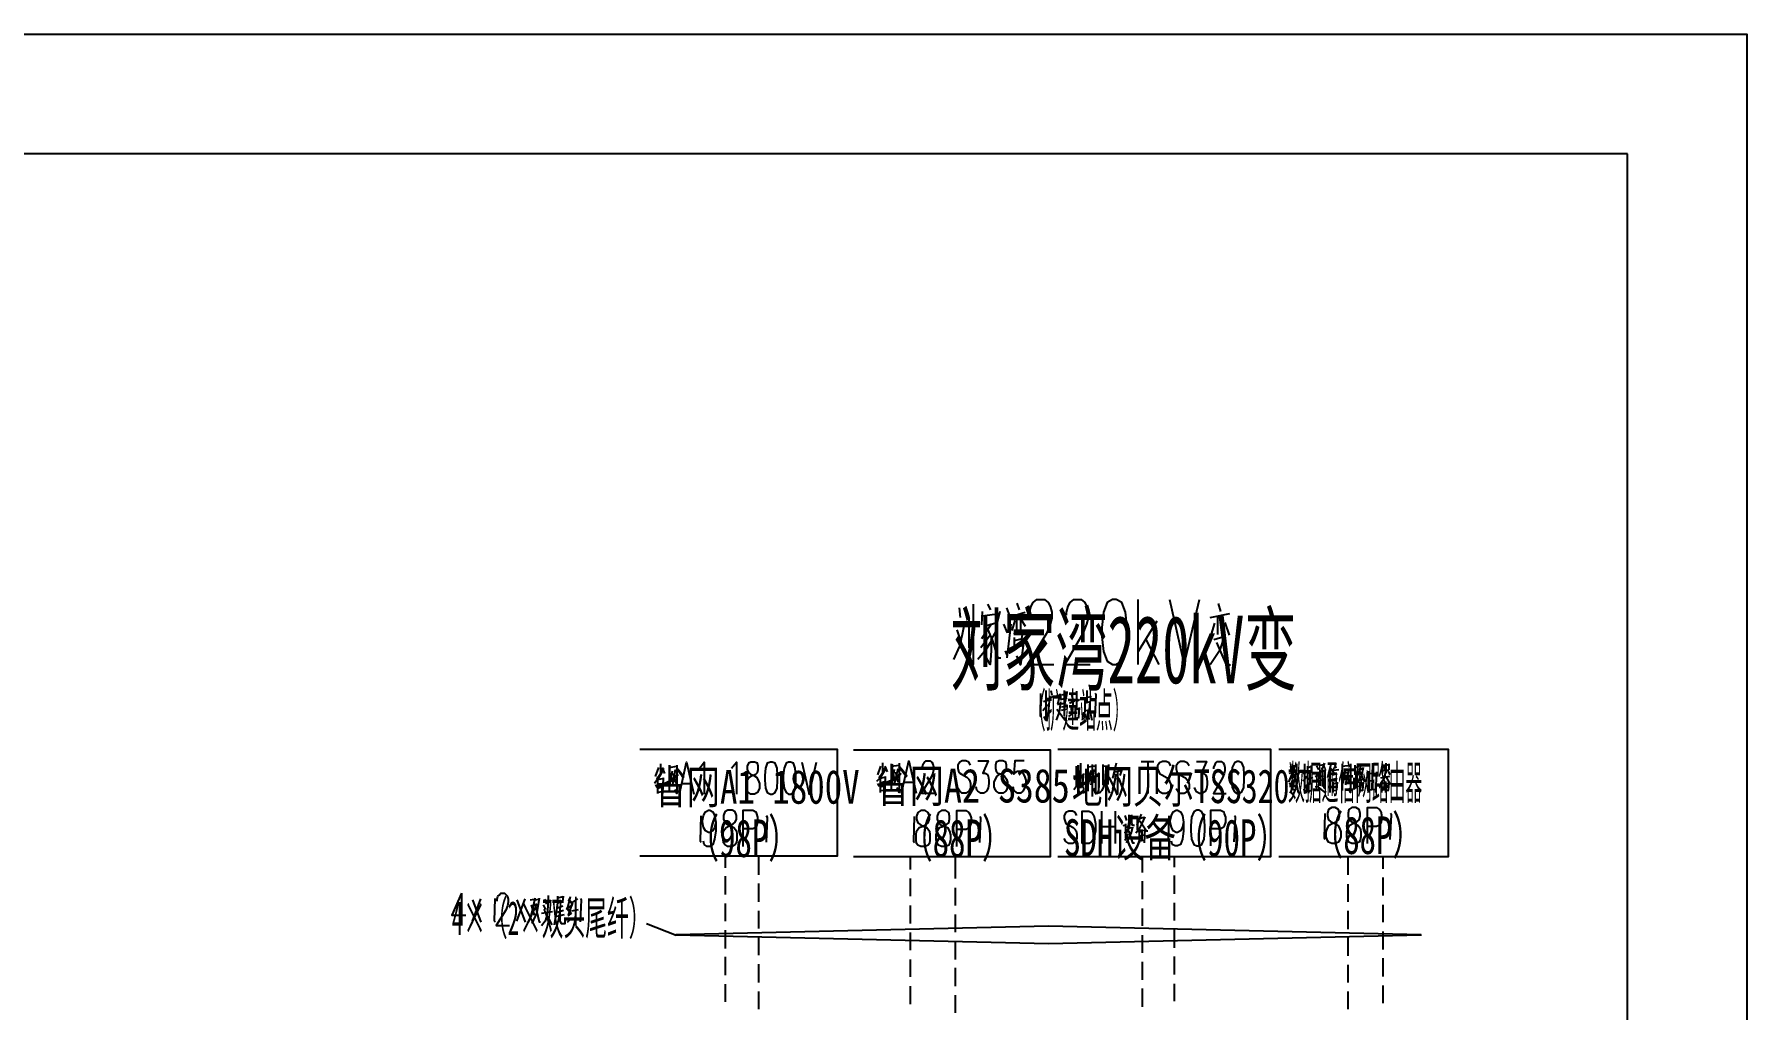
# Model space of a CAD drawing. Header units: metres. Extents: x 17 to 1757, y 17 to 1207.
# Drawn here: x 1294.3 to 1700.7, y 976 to 1207.4 of the extents above; entities that cross this region are included whole.
import ezdxf

# ---------------------------------------------------------------- set-up
doc = ezdxf.new("R2010")
doc.units = ezdxf.units.M
for name, color, linetype in [('LINES', 7, 'Continuous'), ('POLYLINES', 4, 'Continuous'), ('RECTS', 7, 'Continuous'), ('TEXTS', 3, 'Continuous')]:
    doc.layers.add(name, color=color, linetype=linetype)

msp = doc.modelspace()

# ---------------------------------------------------------------- linework, layer by layer
at = {"layer": 'LINES'}
for p, q in [((1672.37, 1179.07), (87.79, 1179.07)), ((1672.37, 45.22), (1672.37, 1179.07)), ((1556.23, 1057.97), (1556.23, 1073.38)), ((1513.75, 1071.36), (1514.04, 1069.06)), ((1516.06, 1069.2), (1516.06, 1061.86)), ((1519.22, 1070.5), (1519.08, 1067.33)), ((1519.22, 1069.49), (1523.4, 1070.06)), ((1520.52, 1072.22), (1521.24, 1070.93)), ((1523.4, 1070.5), (1522.82, 1067.9)), ((1524.98, 1071.36), (1525.7, 1069.49)), ((1526.57, 1069.49), (1529.45, 1070.35)), ((1527.43, 1072.51), (1528.01, 1070.93)), ((1527.43, 1066.18), (1527.43, 1069.63)), ((1528.3, 1069.78), (1528.3, 1066.18)), ((1573.37, 1069.06), (1577.98, 1070.06)), ((1575.1, 1069.34), (1575.1, 1065.02)), ((1575.24, 1072.37), (1575.82, 1070.5)), ((1576.25, 1069.63), (1576.25, 1065.02)), ((1512.46, 1067.04), (1515.48, 1067.9)), ((1513.18, 1066.18), (1514.9, 1061.14)), ((1521.1, 1064.88), (1518.94, 1061.86)), ((1521.38, 1067.47), (1519.08, 1064.02)), ((1519.66, 1067.04), (1522.25, 1067.76)), ((1520.52, 1066.32), (1521.38, 1064.3)), ((1521.38, 1063.73), (1522.68, 1066.18)), ((1524.26, 1067.47), (1525.13, 1065.46)), ((1525.13, 1059.55), (1526.14, 1067.47)), ((1527, 1068.34), (1526.28, 1066.03)), ((1526.71, 1065.17), (1528.73, 1065.6)), ((1528.58, 1068.48), (1529.45, 1067.04)), ((1528.87, 1066.03), (1528.58, 1064.02)), ((1560.7, 1068.19), (1556.23, 1060.99)), ((1574.38, 1067.76), (1573.08, 1063.58)), ((1576.82, 1067.9), (1577.83, 1064.88)), ((1513.75, 1062.14), (1512.46, 1059.12)), ((1524.7, 1061.14), (1525.13, 1059.98)), ((1526.71, 1062), (1528.87, 1062.43)), ((1526.86, 1064.3), (1526.86, 1062)), ((1528.73, 1064.02), (1526.86, 1063.58)), ((1558.1, 1063.87), (1561.13, 1057.97)), ((1574.23, 1063.87), (1576.54, 1064.59)), ((1533.62, 1047.02), (1534.78, 1048.46)), ((1533.77, 1049.18), (1534.78, 1049.47)), ((1536.36, 1050.34), (1535.21, 1050.05)), ((1535.5, 1051.78), (1535.78, 1050.62)), ((1536.94, 1050.48), (1537.66, 1050.77)), ((1537.08, 1048.46), (1537.8, 1048.75)), ((1537.22, 1048.61), (1537.8, 1051.06)), ((1537.8, 1049.62), (1539.38, 1050.05)), ((1539.1, 1050.91), (1538.09, 1050.62)), ((1538.09, 1048.61), (1539.1, 1048.9)), ((1538.66, 1051.78), (1538.66, 1045.73)), ((1538.95, 1048.9), (1539.1, 1051.06)), ((1539.96, 1048.75), (1541.11, 1049.33)), ((1540.39, 1050.91), (1540.68, 1049.9)), ((1540.68, 1046.3), (1540.82, 1048.9)), ((1541.69, 1047.31), (1541.69, 1051.63)), ((1541.69, 1049.18), (1542.41, 1049.62)), ((1543.56, 1049.47), (1543.56, 1046.59)), ((1544.86, 1049.04), (1543.56, 1048.75)), ((1544.14, 1048.9), (1544.14, 1051.78)), ((1544.14, 1050.19), (1545.14, 1050.34)), ((1544.71, 1047.17), (1544.86, 1049.18)), ((1536.94, 1047.31), (1538.95, 1044.72)), ((1539.38, 1047.31), (1537.94, 1047.02)), ((1538.09, 1047.89), (1539.1, 1048.03)), ((1538.95, 1044.58), (1539.38, 1044.72)), ((1539.82, 1045.58), (1541.11, 1046.59)), ((1540.25, 1048.18), (1540.39, 1046.59)), ((1541.26, 1047.74), (1541.26, 1044.86)), ((1541.26, 1047.17), (1542.26, 1047.46)), ((1541.26, 1045.15), (1542.26, 1045.44)), ((1542.26, 1047.74), (1542.12, 1045.44)), ((1543.27, 1046.59), (1542.98, 1044.72)), ((1543.56, 1047.02), (1544.86, 1047.17)), ((1543.7, 1046.3), (1543.99, 1044.86)), ((1544.42, 1046.3), (1544.57, 1044.86)), ((1544.86, 1046.59), (1545.29, 1044.72)), ((1441.75, 1031.33), (1442.47, 1033.49)), ((1442.9, 1034.35), (1442.9, 1032.05)), ((1443.91, 1032.05), (1443.34, 1033.49)), ((1444.92, 1034.06), (1444.92, 1027.73)), ((1444.92, 1033.49), (1446.79, 1033.78)), ((1445.64, 1032.62), (1445.06, 1029.31)), ((1445.21, 1032.19), (1445.78, 1030.18)), ((1446.36, 1032.91), (1445.64, 1029.02)), ((1445.93, 1032.19), (1446.5, 1029.74)), ((1494.46, 1031.76), (1495.18, 1033.78)), ((1495.61, 1034.64), (1495.61, 1032.34)), ((1496.76, 1032.48), (1496.18, 1033.78)), ((1497.62, 1034.35), (1497.62, 1028.02)), ((1497.62, 1033.78), (1499.5, 1034.06)), ((1498.34, 1033.06), (1497.77, 1029.6)), ((1497.91, 1032.48), (1498.49, 1030.46)), ((1499.21, 1033.2), (1498.34, 1029.46)), ((1498.63, 1032.48), (1499.21, 1030.03)), ((1541.54, 1033.78), (1541.54, 1029.02)), ((1542.55, 1034.5), (1542.55, 1028.59)), ((1544.28, 1034.21), (1544.28, 1027.87)), ((1544.28, 1033.63), (1546.15, 1033.92)), ((1545, 1032.77), (1544.42, 1029.46)), ((1544.57, 1032.34), (1545.14, 1030.32)), ((1545.72, 1033.06), (1545, 1029.31)), ((1545.29, 1032.34), (1545.86, 1029.89)), ((1547.88, 1034.21), (1547.88, 1029.31)), ((1547.88, 1033.78), (1549.03, 1033.92)), ((1549.18, 1034.21), (1549.03, 1029.46)), ((1551.05, 1034.5), (1550.18, 1030.9)), ((1550.62, 1032.48), (1552.2, 1032.77)), ((1552.34, 1033.06), (1551.91, 1031.62)), ((1556.95, 1034.93), (1559.98, 1034.93)), ((1558.54, 1034.93), (1558.54, 1027.3)), ((1592.81, 1032.19), (1591.94, 1030.03)), ((1592.09, 1032.19), (1593.53, 1032.48)), ((1592.38, 1033.78), (1592.52, 1032.62)), ((1592.81, 1034.35), (1592.81, 1030.75)), ((1593.24, 1034.06), (1593.1, 1032.48)), ((1593.67, 1031.9), (1594.54, 1032.19)), ((1595.4, 1032.05), (1596.26, 1032.48)), ((1597.42, 1033.78), (1596.41, 1033.34)), ((1597.42, 1032.48), (1596.41, 1032.05)), ((1596.98, 1032.19), (1596.98, 1029.6)), ((1597.27, 1032.48), (1597.42, 1033.92)), ((1598.57, 1033.92), (1599, 1032.91)), ((1599.43, 1034.06), (1600.3, 1034.21)), ((1599.43, 1032.91), (1599.43, 1029.17)), ((1599.43, 1032.48), (1600.58, 1032.77)), ((1599.72, 1033.49), (1600.01, 1032.77)), ((1600.44, 1034.5), (1599.86, 1033.06)), ((1600.01, 1032.62), (1600.01, 1029.02)), ((1602.02, 1034.64), (1601.16, 1031.04)), ((1601.74, 1033.06), (1601.74, 1027.58)), ((1602.02, 1032.77), (1603.9, 1033.06)), ((1602.74, 1034.64), (1603.18, 1033.34)), ((1604.62, 1034.35), (1604.62, 1028.02)), ((1604.62, 1033.78), (1606.63, 1034.06)), ((1605.48, 1032.91), (1604.76, 1029.6)), ((1604.9, 1032.48), (1605.48, 1030.46)), ((1606.2, 1033.2), (1605.48, 1029.31)), ((1605.77, 1032.48), (1606.34, 1030.03)), ((1607.64, 1034.06), (1607.64, 1031.76)), ((1607.64, 1033.49), (1608.36, 1033.63)), ((1608.36, 1032.48), (1607.64, 1032.19)), ((1607.93, 1032.34), (1607.93, 1028.88)), ((1608.36, 1033.92), (1608.22, 1032.48)), ((1609.08, 1034.35), (1608.5, 1031.62)), ((1608.79, 1033.06), (1609.66, 1033.34)), ((1609.66, 1033.49), (1609.22, 1031.62)), ((1610.81, 1032.62), (1610.81, 1027.58)), ((1610.81, 1032.05), (1612.68, 1032.19)), ((1611.82, 1034.5), (1611.67, 1028.3)), ((1612.82, 1032.48), (1612.54, 1027.58)), ((1614.12, 1034.35), (1614.12, 1032.05)), ((1614.12, 1033.92), (1614.7, 1034.06)), ((1614.7, 1032.77), (1614.12, 1032.62)), ((1614.7, 1034.21), (1614.7, 1032.62)), ((1615.13, 1032.19), (1615.13, 1034.5)), ((1615.13, 1034.06), (1615.7, 1034.21)), ((1615.13, 1032.77), (1615.7, 1032.91)), ((1615.56, 1032.62), (1615.99, 1031.76)), ((1615.7, 1034.35), (1615.7, 1032.91)), ((1443.62, 1030.9), (1442.18, 1030.61)), ((1442.18, 1030.75), (1442.18, 1027.3)), ((1442.18, 1029.6), (1443.34, 1029.74)), ((1442.18, 1028.59), (1443.34, 1028.88)), ((1443.48, 1027.3), (1443.62, 1031.04)), ((1447.94, 1029.74), (1450.1, 1029.74)), ((1496.33, 1031.18), (1495.03, 1030.9)), ((1495.03, 1031.04), (1495.03, 1027.58)), ((1495.03, 1029.89), (1496.04, 1030.18)), ((1495.03, 1028.88), (1496.04, 1029.17)), ((1495.03, 1028.02), (1496.18, 1028.16)), ((1496.18, 1027.58), (1496.33, 1031.33)), ((1500.79, 1030.03), (1502.95, 1030.03)), ((1540.97, 1030.75), (1541.83, 1031.18)), ((1540.97, 1028.3), (1541.98, 1029.6)), ((1541.83, 1030.32), (1543.27, 1031.9)), ((1548.74, 1029.31), (1549.46, 1027.44)), ((1550.9, 1031.04), (1550.18, 1028.45)), ((1551.62, 1030.9), (1552.34, 1028.88)), ((1592.09, 1029.6), (1593.1, 1030.03)), ((1592.81, 1032.05), (1593.38, 1031.04)), ((1596.26, 1031.33), (1595.4, 1030.18)), ((1596.41, 1030.75), (1597.7, 1031.18)), ((1597.42, 1029.74), (1596.7, 1029.46)), ((1596.7, 1029.74), (1596.7, 1027.44)), ((1596.7, 1027.87), (1597.56, 1028.16)), ((1597.42, 1028.16), (1597.42, 1029.89)), ((1598.28, 1031.33), (1599, 1031.76)), ((1599.58, 1031.47), (1600.3, 1031.62)), ((1599.58, 1030.46), (1600.3, 1030.61)), ((1602.31, 1031.76), (1603.46, 1032.05)), ((1603.46, 1030.9), (1602.31, 1030.61)), ((1602.46, 1030.03), (1602.46, 1027.58)), ((1602.46, 1029.6), (1603.32, 1029.89)), ((1602.46, 1028.02), (1603.32, 1028.16)), ((1603.46, 1030.03), (1603.32, 1028.16)), ((1607.35, 1028.3), (1608.5, 1029.17)), ((1607.5, 1028.45), (1607.5, 1031.04)), ((1607.93, 1030.75), (1608.5, 1030.9)), ((1609.22, 1031.76), (1608.36, 1029.89)), ((1608.79, 1030.03), (1608.79, 1027.58)), ((1608.79, 1029.74), (1609.66, 1029.89)), ((1609.66, 1028.16), (1608.79, 1027.87)), ((1609.66, 1030.03), (1609.51, 1028.16)), ((1612.54, 1028.3), (1610.81, 1028.16)), ((1611.1, 1030.32), (1612.25, 1030.46)), ((1613.83, 1031.04), (1615.99, 1031.47)), ((1613.98, 1029.74), (1614.55, 1029.89)), ((1613.98, 1029.89), (1613.98, 1027.58)), ((1613.98, 1028.16), (1614.7, 1028.3)), ((1614.7, 1030.03), (1614.55, 1028.3)), ((1614.98, 1027.58), (1614.98, 1030.18)), ((1615.7, 1029.74), (1614.98, 1029.6)), ((1614.98, 1028.02), (1615.7, 1028.16)), ((1615.7, 1029.74), (1615.56, 1028.16)), ((1442.18, 1027.58), (1443.48, 1027.87)), ((1600.58, 1027.73), (1600.87, 1027.87)), ((1547.59, 1015.49), (1547.59, 1023.12)), ((1550.76, 1023.12), (1550.76, 1015.49)), ((1553.06, 1022.11), (1553.5, 1020.96)), ((1553.35, 1016.78), (1553.35, 1020.1)), ((1554.07, 1022.26), (1554.07, 1020.82)), ((1554.07, 1021.97), (1554.65, 1022.11)), ((1556.52, 1021.25), (1555.94, 1019.81)), ((1556.95, 1022.4), (1556.52, 1021.25)), ((1556.52, 1021.39), (1557.67, 1021.68)), ((1547.59, 1019.52), (1550.76, 1019.52)), ((1553.35, 1019.81), (1552.63, 1019.66)), ((1553.78, 1017.79), (1553.06, 1016.21)), ((1553.93, 1019.09), (1554.79, 1019.23)), ((1554.94, 1019.38), (1554.5, 1017.65)), ((1556.52, 1018.8), (1556.52, 1015.63)), ((1556.52, 1018.51), (1557.82, 1018.66)), ((1557.67, 1016.21), (1556.52, 1016.06)), ((1556.66, 1017.22), (1557.53, 1017.5)), ((1557.1, 1018.51), (1557.1, 1016.21)), ((1557.82, 1018.94), (1557.67, 1015.63)), ((1458.31, 1009.73), (1458.31, 1012.46)), ((1466.23, 1008), (1466.23, 1012.46)), ((1502.23, 1009.3), (1502.23, 1012.32)), ((1512.89, 1007.14), (1512.89, 1012.32)), ((1557.24, 1008.58), (1557.24, 1012.32)), ((1564.87, 1009.87), (1564.87, 1012.32)), ((1606.06, 1008), (1606.06, 1012.32)), ((1614.41, 1009.44), (1614.41, 1012.32)), ((1564.87, 1003.54), (1564.87, 1007.86)), ((1458.31, 1003.39), (1458.31, 1007.71)), ((1466.23, 1001.66), (1466.23, 1005.98)), ((1502.23, 1002.96), (1502.23, 1007.14)), ((1512.89, 1000.8), (1512.89, 1004.98)), ((1557.24, 1002.24), (1557.24, 1006.56)), ((1606.06, 1001.66), (1606.06, 1005.84)), ((1614.41, 1003.1), (1614.41, 1007.42)), ((1395.67, 1003.68), (1395.67, 996.05)), ((1398.26, 997.06), (1400.28, 1002.38)), ((1398.26, 1002.1), (1400.28, 996.77)), ((1408.78, 997.06), (1410.79, 1002.38)), ((1408.78, 1002.1), (1410.79, 996.77)), ((1411.94, 1002.1), (1412.95, 1002.24)), ((1412.23, 1000.94), (1412.95, 998.5)), ((1413.24, 1002.1), (1413.96, 1002.24)), ((1415.69, 999.79), (1415.11, 1000.94)), ((1415.4, 1002.24), (1415.83, 1001.09)), ((1419.72, 1002.82), (1418.42, 1002.53)), ((1418.42, 1001.38), (1419.86, 1001.66)), ((1418.42, 1000.22), (1419.72, 1000.66)), ((1419.72, 1001.66), (1419.86, 1002.96)), ((1421.45, 1002.82), (1420.87, 1000.22)), ((1420.87, 1000.08), (1421.59, 1000.66)), ((1421.88, 1001.09), (1421.02, 998.5)), ((1421.88, 999.5), (1423.46, 999.79)), ((1423.18, 1002.38), (1422.02, 1001.52)), ((1422.74, 1001.95), (1422.74, 996.05)), ((1458.31, 997.06), (1458.31, 1001.23)), ((1502.23, 996.48), (1502.23, 1000.8)), ((1557.24, 995.9), (1557.24, 1000.08)), ((1564.87, 997.2), (1564.87, 1001.38)), ((1614.41, 996.77), (1614.41, 1000.94)), ((1414.68, 998.93), (1417.27, 999.36)), ((1416.12, 998.21), (1417.13, 996.19)), ((1418.28, 998.21), (1420.15, 998.64)), ((1418.42, 999.22), (1419.86, 999.65)), ((1420.87, 996.77), (1421.88, 997.78)), ((1421.02, 998.35), (1421.88, 998.93)), ((1439.59, 996.48), (1446.65, 993.74)), ((1466.23, 995.33), (1466.23, 999.5)), ((1512.89, 994.46), (1512.89, 998.64)), ((1606.06, 995.18), (1606.06, 999.5)), ((1458.31, 990.58), (1458.31, 994.9)), ((1466.23, 988.99), (1466.23, 993.17)), ((1502.23, 990.14), (1502.23, 994.32)), ((1512.89, 987.98), (1512.89, 992.3)), ((1557.24, 989.57), (1557.24, 993.74)), ((1564.87, 990.72), (1564.87, 995.04)), ((1606.06, 988.85), (1606.06, 993.17)), ((1614.41, 990.29), (1614.41, 994.61)), ((1458.31, 984.24), (1458.31, 988.56)), ((1502.23, 983.81), (1502.23, 987.98)), ((1564.87, 984.38), (1564.87, 988.7)), ((1614.41, 983.95), (1614.41, 988.27)), ((1466.23, 982.51), (1466.23, 986.83)), ((1512.89, 981.65), (1512.89, 985.97)), ((1557.24, 983.09), (1557.24, 987.41)), ((1606.06, 982.51), (1606.06, 986.69)), ((1458.31, 977.9), (1458.31, 982.08)), ((1466.23, 976.18), (1466.23, 980.35)), ((1502.23, 977.33), (1502.23, 981.65)), ((1512.89, 975.31), (1512.89, 979.49)), ((1557.24, 976.75), (1557.24, 981.07)), ((1564.87, 978.05), (1564.87, 982.22)), ((1606.06, 976.18), (1606.06, 980.35)), ((1614.41, 977.62), (1614.41, 981.79))]:
    msp.add_line(p, q, dxfattribs=at)
at = {"layer": 'POLYLINES'}
for points in [[(1530.46, 1069.63), (1530.46, 1070.35), (1530.89, 1071.79), (1531.32, 1072.66), (1532.18, 1073.38), (1534.06, 1073.38), (1534.92, 1072.66), (1535.35, 1071.79), (1535.78, 1070.35), (1535.78, 1068.91), (1535.35, 1067.47), (1534.49, 1065.31), (1530.02, 1057.97), (1536.22, 1057.97)], [(1539.24, 1069.63), (1539.24, 1070.35), (1539.67, 1071.79), (1540.1, 1072.66), (1540.97, 1073.38), (1542.7, 1073.38), (1543.56, 1072.66), (1543.99, 1071.79), (1544.42, 1070.35), (1544.42, 1068.91), (1543.99, 1067.47), (1543.13, 1065.31), (1538.81, 1057.97), (1544.86, 1057.97)], [(1550.18, 1073.38), (1548.89, 1072.66), (1548.02, 1070.35), (1547.59, 1066.75), (1547.59, 1064.59), (1548.02, 1060.99), (1548.89, 1058.69), (1550.18, 1057.97), (1551.05, 1057.97), (1552.34, 1058.69), (1553.21, 1060.99), (1553.64, 1064.59), (1553.64, 1066.75), (1553.21, 1070.35), (1552.34, 1072.66), (1551.05, 1073.38), (1550.18, 1073.38)], [(1563.72, 1073.38), (1567.18, 1057.97), (1570.78, 1073.38)], [(1517.06, 1072.22), (1517.06, 1057.97), (1516.06, 1060.27)], [(1514.9, 1067.04), (1514.47, 1065.02), (1513.75, 1062)], [(1576.82, 1065.02), (1575.53, 1061.14), (1573.37, 1057.82)], [(1521.38, 1063.44), (1520.09, 1061.42), (1518.22, 1059.12)], [(1521.38, 1064.3), (1521.38, 1061.14), (1521.1, 1057.97), (1520.23, 1059.41)], [(1521.53, 1064.02), (1522.97, 1059.55), (1523.69, 1059.55)], [(1529.02, 1063.01), (1528.3, 1057.82), (1527.43, 1059.98)], [(1574.81, 1063.15), (1577.11, 1057.82), (1578.12, 1057.82)], [(1533.1, 1051.03), (1532.96, 1045.75), (1533.15, 1045.45)], [(1534.34, 1051.78), (1534.34, 1044.72), (1533.91, 1045.58)], [(1535.21, 1050.48), (1535.06, 1048.18), (1534.92, 1046.74), (1534.49, 1044.43)], [(1537.8, 1049.04), (1537.51, 1046.59), (1536.79, 1044.72)], [(1546.02, 1045.45), (1546.25, 1050.71), (1546.07, 1051.03)], [(1443.34, 1032.77), (1442.18, 1030.75), (1441.46, 1029.74)], [(1446.79, 1034.06), (1446.79, 1027.3), (1446.36, 1028.3)], [(1447.37, 1027.15), (1449.1, 1034.78), (1450.82, 1027.15)], [(1452.12, 1033.34), (1452.55, 1033.78), (1453.27, 1034.78), (1453.27, 1027.15)], [(1459.75, 1033.34), (1460.18, 1033.78), (1460.9, 1034.78), (1460.9, 1027.15)], [(1464.36, 1034.78), (1463.78, 1034.5), (1463.5, 1033.78), (1463.5, 1033.06), (1463.78, 1032.34), (1464.22, 1031.9), (1465.08, 1031.62), (1465.66, 1031.18), (1466.09, 1030.46), (1466.38, 1029.74), (1466.38, 1028.59), (1466.09, 1027.87), (1465.94, 1027.58), (1465.22, 1027.15), (1464.36, 1027.15), (1463.78, 1027.58), (1463.5, 1027.87), (1463.21, 1028.59), (1463.21, 1029.74), (1463.5, 1030.46), (1463.93, 1031.18), (1464.65, 1031.62), (1465.51, 1031.9), (1465.94, 1032.34), (1466.09, 1033.06), (1466.09, 1033.78), (1465.94, 1034.5), (1465.22, 1034.78), (1464.36, 1034.78)], [(1468.97, 1034.78), (1468.25, 1034.5), (1467.82, 1033.34), (1467.67, 1031.62), (1467.67, 1030.46), (1467.82, 1028.59), (1468.25, 1027.58), (1468.97, 1027.15), (1469.4, 1027.15), (1470.12, 1027.58), (1470.55, 1028.59), (1470.7, 1030.46), (1470.7, 1031.62), (1470.55, 1033.34), (1470.12, 1034.5), (1469.4, 1034.78), (1468.97, 1034.78)], [(1473.29, 1034.78), (1472.71, 1034.5), (1472.28, 1033.34), (1471.99, 1031.62), (1471.99, 1030.46), (1472.28, 1028.59), (1472.71, 1027.58), (1473.29, 1027.15), (1473.72, 1027.15), (1474.44, 1027.58), (1474.87, 1028.59), (1475.02, 1030.46), (1475.02, 1031.62), (1474.87, 1033.34), (1474.44, 1034.5), (1473.72, 1034.78), (1473.29, 1034.78)], [(1476.46, 1034.78), (1478.18, 1027.15), (1479.91, 1034.78)], [(1496.18, 1033.06), (1495.03, 1031.04), (1494.17, 1030.18)], [(1499.5, 1034.5), (1499.5, 1027.58), (1499.06, 1028.74)], [(1500.07, 1027.44), (1501.8, 1035.07), (1503.53, 1027.44)], [(1505.11, 1033.34), (1505.11, 1033.63), (1505.26, 1034.35), (1505.54, 1034.78), (1505.98, 1035.07), (1506.84, 1035.07), (1507.27, 1034.78), (1507.56, 1034.35), (1507.7, 1033.63), (1507.7, 1032.91), (1507.56, 1032.19), (1507.13, 1031.18), (1504.82, 1027.44), (1507.99, 1027.44)], [(1516.49, 1034.06), (1516.06, 1034.78), (1515.34, 1035.07), (1514.47, 1035.07), (1513.9, 1034.78), (1513.46, 1034.06), (1513.46, 1033.34), (1513.61, 1032.62), (1513.9, 1032.19), (1514.33, 1031.9), (1515.62, 1031.18), (1516.06, 1030.75), (1516.2, 1030.46), (1516.49, 1029.74), (1516.49, 1028.59), (1516.06, 1027.87), (1515.34, 1027.44), (1514.47, 1027.44), (1513.9, 1027.87), (1513.46, 1028.59)], [(1518.22, 1035.07), (1520.66, 1035.07), (1519.37, 1032.19), (1519.94, 1032.19), (1520.38, 1031.9), (1520.66, 1031.47), (1520.81, 1030.46), (1520.81, 1029.74), (1520.66, 1028.59), (1520.23, 1027.87), (1519.51, 1027.44), (1518.94, 1027.44), (1518.22, 1027.87), (1517.93, 1028.16), (1517.78, 1028.88)], [(1523.26, 1035.07), (1522.54, 1034.78), (1522.39, 1034.06), (1522.39, 1033.34), (1522.54, 1032.62), (1522.97, 1032.19), (1523.83, 1031.9), (1524.55, 1031.47), (1524.98, 1030.75), (1525.27, 1030.03), (1525.27, 1028.88), (1524.98, 1028.16), (1524.84, 1027.87), (1524.12, 1027.44), (1523.26, 1027.44), (1522.54, 1027.87), (1522.39, 1028.16), (1522.1, 1028.88), (1522.1, 1030.03), (1522.39, 1030.75), (1522.82, 1031.47), (1523.4, 1031.9), (1524.41, 1032.19), (1524.84, 1032.62), (1524.98, 1033.34), (1524.98, 1034.06), (1524.84, 1034.78), (1524.12, 1035.07), (1523.26, 1035.07)], [(1529.16, 1035.07), (1527, 1035.07), (1526.71, 1031.9), (1527, 1032.19), (1527.58, 1032.62), (1528.3, 1032.62), (1528.87, 1032.19), (1529.3, 1031.47), (1529.59, 1030.46), (1529.59, 1029.74), (1529.3, 1028.59), (1528.87, 1027.87), (1528.3, 1027.44), (1527.58, 1027.44), (1527, 1027.87), (1526.71, 1028.16), (1526.57, 1028.88)], [(1542.12, 1032.77), (1542.12, 1028.02), (1542.26, 1027.58), (1543.42, 1027.58), (1543.27, 1029.02)], [(1546.15, 1034.21), (1546.15, 1027.44), (1545.72, 1028.59)], [(1548.46, 1032.77), (1548.31, 1029.89), (1548.02, 1028.88), (1547.59, 1028.02), (1547.02, 1027.3)], [(1551.34, 1032.48), (1551.34, 1028.02), (1551.34, 1027.15), (1550.9, 1028.16)], [(1564.01, 1033.92), (1563.58, 1034.64), (1562.86, 1034.93), (1561.99, 1034.93), (1561.27, 1034.64), (1560.84, 1033.92), (1560.84, 1033.2), (1561.13, 1032.48), (1561.27, 1032.05), (1561.85, 1031.76), (1563.14, 1031.04), (1563.58, 1030.61), (1563.72, 1030.18), (1564.01, 1029.46), (1564.01, 1028.45), (1563.58, 1027.73), (1562.86, 1027.3), (1561.99, 1027.3), (1561.27, 1027.73), (1560.84, 1028.45)], [(1568.33, 1033.92), (1567.9, 1034.64), (1567.18, 1034.93), (1566.31, 1034.93), (1565.74, 1034.64), (1565.3, 1033.92), (1565.3, 1033.2), (1565.45, 1032.48), (1565.74, 1032.05), (1566.17, 1031.76), (1567.46, 1031.04), (1567.9, 1030.61), (1568.18, 1030.18), (1568.33, 1029.46), (1568.33, 1028.45), (1567.9, 1027.73), (1567.18, 1027.3), (1566.31, 1027.3), (1565.74, 1027.73), (1565.3, 1028.45)], [(1570.06, 1034.93), (1572.5, 1034.93), (1571.21, 1032.05), (1571.78, 1032.05), (1572.22, 1031.76), (1572.5, 1031.33), (1572.65, 1030.18), (1572.65, 1029.46), (1572.5, 1028.45), (1572.07, 1027.73), (1571.35, 1027.3), (1570.78, 1027.3), (1570.06, 1027.73), (1569.91, 1028.02), (1569.62, 1028.74)], [(1574.23, 1033.2), (1574.23, 1033.49), (1574.52, 1034.21), (1574.66, 1034.64), (1575.1, 1034.93), (1575.96, 1034.93), (1576.39, 1034.64), (1576.68, 1034.21), (1576.82, 1033.49), (1576.82, 1032.77), (1576.68, 1032.05), (1576.25, 1031.04), (1574.09, 1027.3), (1577.11, 1027.3)], [(1579.7, 1034.93), (1579.13, 1034.64), (1578.55, 1033.49), (1578.41, 1031.76), (1578.41, 1030.61), (1578.55, 1028.74), (1579.13, 1027.73), (1579.7, 1027.3), (1580.14, 1027.3), (1580.86, 1027.73), (1581.29, 1028.74), (1581.43, 1030.61), (1581.43, 1031.76), (1581.29, 1033.49), (1580.86, 1034.64), (1580.14, 1034.93), (1579.7, 1034.93)], [(1593.82, 1034.35), (1593.82, 1032.91), (1593.67, 1031.9), (1593.38, 1030.46)], [(1595.54, 1028.45), (1595.83, 1027.44), (1595.83, 1034.35)], [(1596.41, 1033.78), (1596.41, 1031.9), (1596.41, 1029.46), (1596.12, 1027.44)], [(1600.58, 1032.91), (1600.44, 1028.59), (1600.15, 1029.46)], [(1606.63, 1034.35), (1606.63, 1027.58), (1606.2, 1028.59)], [(1608.79, 1032.62), (1609.8, 1030.32), (1610.09, 1030.32)], [(1614.84, 1032.19), (1614.7, 1031.18), (1614.26, 1030.32), (1613.4, 1029.17)], [(1543.27, 1032.05), (1542.98, 1028.88), (1542.7, 1029.6)], [(1593.24, 1030.46), (1592.95, 1029.02), (1592.66, 1028.16), (1592.23, 1027.44)], [(1592.81, 1030.61), (1592.52, 1028.88), (1593.24, 1028.16)], [(1594.1, 1032.05), (1593.96, 1030.03), (1593.67, 1028.59), (1593.1, 1027.3)], [(1593.53, 1031.04), (1594.25, 1027.58), (1594.68, 1027.58)], [(1598.28, 1029.02), (1598.86, 1028.88), (1600.58, 1027.58)], [(1599.14, 1031.9), (1598.86, 1030.61), (1599, 1029.89), (1598.86, 1028.88)], [(1615.13, 1031.18), (1615.99, 1029.6), (1616.28, 1029.74)], [(1452.46, 1022.01), (1452.31, 1016.14), (1452.52, 1015.81)], [(1456.01, 1020.53), (1455.72, 1019.23), (1455.29, 1018.51), (1454.57, 1018.08), (1454.28, 1018.08), (1453.56, 1018.51), (1453.13, 1019.23), (1452.84, 1020.53), (1452.84, 1020.96), (1453.13, 1022.11), (1453.56, 1022.98), (1454.28, 1023.41), (1454.57, 1023.41), (1455.29, 1022.98), (1455.72, 1022.11), (1456.01, 1020.53), (1456.01, 1018.51), (1455.72, 1016.5), (1455.29, 1015.2), (1454.57, 1014.77), (1453.99, 1014.77), (1453.27, 1015.2), (1453.13, 1016.06)], [(1458.89, 1023.41), (1458.17, 1022.98), (1457.88, 1022.11), (1457.88, 1021.25), (1458.17, 1020.53), (1458.6, 1020.1), (1459.61, 1019.66), (1460.33, 1019.23), (1460.9, 1018.51), (1461.05, 1017.65), (1461.05, 1016.5), (1460.9, 1015.63), (1460.62, 1015.2), (1459.9, 1014.77), (1458.89, 1014.77), (1458.17, 1015.2), (1457.88, 1015.63), (1457.74, 1016.5), (1457.74, 1017.65), (1457.88, 1018.51), (1458.46, 1019.23), (1459.18, 1019.66), (1460.18, 1020.1), (1460.62, 1020.53), (1460.9, 1021.25), (1460.9, 1022.11), (1460.62, 1022.98), (1459.9, 1023.41), (1458.89, 1023.41)], [(1462.49, 1014.77), (1462.49, 1023.41), (1464.79, 1023.41), (1465.51, 1022.98), (1465.66, 1022.54), (1465.94, 1021.68), (1465.94, 1020.53), (1465.66, 1019.66), (1465.51, 1019.23), (1464.79, 1018.94), (1462.49, 1018.94)], [(1468.03, 1015.81), (1468.29, 1021.66), (1468.08, 1022.01)], [(1503.12, 1021.89), (1502.96, 1016.02), (1503.17, 1015.69)], [(1504.68, 1023.26), (1503.96, 1022.83), (1503.67, 1021.97), (1503.67, 1021.25), (1503.96, 1020.38), (1504.54, 1019.95), (1505.4, 1019.52), (1506.12, 1019.23), (1506.7, 1018.37), (1506.84, 1017.5), (1506.84, 1016.35), (1506.7, 1015.49), (1506.41, 1015.06), (1505.69, 1014.77), (1504.68, 1014.77), (1503.96, 1015.06), (1503.67, 1015.49), (1503.53, 1016.35), (1503.53, 1017.5), (1503.67, 1018.37), (1504.25, 1019.23), (1504.97, 1019.52), (1505.98, 1019.95), (1506.41, 1020.38), (1506.7, 1021.25), (1506.7, 1021.97), (1506.41, 1022.83), (1505.69, 1023.26), (1504.68, 1023.26)], [(1509.58, 1023.26), (1508.86, 1022.83), (1508.57, 1021.97), (1508.57, 1021.25), (1508.86, 1020.38), (1509.29, 1019.95), (1510.3, 1019.52), (1511.02, 1019.23), (1511.45, 1018.37), (1511.74, 1017.5), (1511.74, 1016.35), (1511.45, 1015.49), (1511.3, 1015.06), (1510.58, 1014.77), (1509.58, 1014.77), (1508.86, 1015.06), (1508.57, 1015.49), (1508.28, 1016.35), (1508.28, 1017.5), (1508.57, 1018.37), (1509.14, 1019.23), (1509.86, 1019.52), (1510.73, 1019.95), (1511.3, 1020.38), (1511.45, 1021.25), (1511.45, 1021.97), (1511.3, 1022.83), (1510.58, 1023.26), (1509.58, 1023.26)], [(1513.18, 1014.77), (1513.18, 1023.26), (1515.34, 1023.26), (1516.06, 1022.83), (1516.34, 1022.4), (1516.63, 1021.54), (1516.63, 1020.38), (1516.34, 1019.52), (1516.06, 1019.23), (1515.34, 1018.8), (1513.18, 1018.8)], [(1518.69, 1015.69), (1518.94, 1021.54), (1518.74, 1021.89)], [(1541.69, 1022.11), (1541.26, 1022.83), (1540.68, 1023.12), (1539.82, 1023.12), (1539.1, 1022.83), (1538.66, 1022.11), (1538.66, 1021.39), (1538.95, 1020.67), (1539.1, 1020.24), (1539.53, 1019.95), (1540.82, 1019.23), (1541.26, 1018.8), (1541.54, 1018.51), (1541.69, 1017.65), (1541.69, 1016.64), (1541.26, 1015.92), (1540.68, 1015.49), (1539.82, 1015.49), (1539.1, 1015.92), (1538.66, 1016.64)], [(1542.98, 1015.49), (1542.98, 1023.12), (1544.57, 1023.12), (1545.29, 1022.83), (1545.72, 1022.11), (1545.86, 1021.39), (1546.15, 1020.24), (1546.15, 1018.51), (1545.86, 1017.36), (1545.72, 1016.64), (1545.29, 1015.92), (1544.57, 1015.49), (1542.98, 1015.49)], [(1554.07, 1020.96), (1553.93, 1019.95), (1553.64, 1019.09)], [(1554.65, 1022.26), (1554.65, 1021.25), (1554.65, 1020.24), (1554.94, 1019.81), (1555.37, 1019.81)], [(1557.82, 1021.82), (1557.1, 1020.24), (1556.38, 1018.8), (1555.66, 1017.94)], [(1556.66, 1020.82), (1558.25, 1018.51), (1558.54, 1018.51)], [(1563.49, 1022.03), (1563.34, 1016.16), (1563.54, 1015.83)], [(1567.03, 1020.53), (1566.74, 1019.38), (1566.31, 1018.51), (1565.59, 1018.08), (1565.3, 1018.08), (1564.58, 1018.51), (1564.15, 1019.38), (1563.86, 1020.53), (1563.86, 1020.96), (1564.15, 1022.11), (1564.58, 1022.98), (1565.3, 1023.41), (1565.59, 1023.41), (1566.31, 1022.98), (1566.74, 1022.11), (1567.03, 1020.53), (1567.03, 1018.51), (1566.74, 1016.5), (1566.31, 1015.2), (1565.59, 1014.91), (1565.02, 1014.91), (1564.3, 1015.2), (1564.15, 1016.06)], [(1570.2, 1023.41), (1569.48, 1022.98), (1568.9, 1021.68), (1568.76, 1019.66), (1568.76, 1018.51), (1568.9, 1016.5), (1569.48, 1015.2), (1570.2, 1014.91), (1570.63, 1014.91), (1571.35, 1015.2), (1571.93, 1016.5), (1572.07, 1018.51), (1572.07, 1019.66), (1571.93, 1021.68), (1571.35, 1022.98), (1570.63, 1023.41), (1570.2, 1023.41)], [(1573.51, 1014.91), (1573.51, 1023.41), (1575.82, 1023.41), (1576.54, 1022.98), (1576.68, 1022.54), (1576.97, 1021.68), (1576.97, 1020.53), (1576.68, 1019.66), (1576.54, 1019.38), (1575.82, 1018.94), (1573.51, 1018.94)], [(1579.06, 1015.83), (1579.31, 1021.68), (1579.11, 1022.03)], [(1600.52, 1022.6), (1600.36, 1016.73), (1600.57, 1016.4)], [(1602.17, 1023.98), (1601.45, 1023.55), (1601.16, 1022.69), (1601.16, 1021.97), (1601.45, 1021.1), (1601.88, 1020.67), (1602.89, 1020.24), (1603.61, 1019.81), (1604.04, 1019.09), (1604.33, 1018.22), (1604.33, 1017.07), (1604.04, 1016.21), (1603.75, 1015.78), (1603.03, 1015.49), (1602.17, 1015.49), (1601.45, 1015.78), (1601.16, 1016.21), (1600.87, 1017.07), (1600.87, 1018.22), (1601.16, 1019.09), (1601.59, 1019.81), (1602.31, 1020.24), (1603.32, 1020.67), (1603.75, 1021.1), (1604.04, 1021.97), (1604.04, 1022.69), (1603.75, 1023.55), (1603.03, 1023.98), (1602.17, 1023.98)], [(1606.92, 1023.98), (1606.2, 1023.55), (1606.06, 1022.69), (1606.06, 1021.97), (1606.2, 1021.1), (1606.78, 1020.67), (1607.64, 1020.24), (1608.36, 1019.81), (1608.94, 1019.09), (1609.08, 1018.22), (1609.08, 1017.07), (1608.94, 1016.21), (1608.65, 1015.78), (1607.93, 1015.49), (1606.92, 1015.49), (1606.2, 1015.78), (1606.06, 1016.21), (1605.77, 1017.07), (1605.77, 1018.22), (1606.06, 1019.09), (1606.49, 1019.81), (1607.21, 1020.24), (1608.22, 1020.67), (1608.65, 1021.1), (1608.94, 1021.97), (1608.94, 1022.69), (1608.65, 1023.55), (1607.93, 1023.98), (1606.92, 1023.98)], [(1610.66, 1015.49), (1610.66, 1023.98), (1612.82, 1023.98), (1613.54, 1023.55), (1613.83, 1023.12), (1613.98, 1022.26), (1613.98, 1021.1), (1613.83, 1020.24), (1613.54, 1019.81), (1612.82, 1019.52), (1610.66, 1019.52)], [(1616.08, 1016.4), (1616.34, 1022.25), (1616.14, 1022.6)], [(1553.5, 1015.63), (1554.07, 1016.64), (1554.5, 1017.65)], [(1553.93, 1018.51), (1554.94, 1015.63), (1555.37, 1015.63)], [(1395.67, 1003.68), (1393.37, 998.5), (1396.68, 998.5)], [(1403.6, 1002.44), (1403.46, 997.16), (1403.64, 996.86)], [(1404.17, 1001.81), (1404.17, 1002.24), (1404.31, 1002.96), (1404.6, 1003.25), (1405.03, 1003.68), (1405.9, 1003.68), (1406.33, 1003.25), (1406.62, 1002.96), (1406.76, 1002.24), (1406.76, 1001.52), (1406.62, 1000.66), (1406.18, 999.65), (1403.88, 996.05), (1407.05, 996.05)], [(1413.1, 1002.53), (1412.52, 999.79), (1412.09, 998.06), (1411.51, 996.77)], [(1414.1, 1002.53), (1413.53, 999.07), (1412.38, 996.48)], [(1413.1, 1001.23), (1414.1, 996.91), (1414.39, 996.91)], [(1416.26, 1003.1), (1416.12, 999.22), (1415.83, 998.06), (1415.54, 997.06), (1414.68, 995.9)], [(1418.42, 1002.96), (1418.42, 1001.38), (1418.14, 999.07), (1417.7, 996.19)], [(1419, 1000.51), (1419, 997.06), (1419.29, 996.48), (1420.3, 996.48), (1420.3, 997.92)], [(1423.95, 996.86), (1424.18, 1002.13), (1424, 1002.44)], [(1623.42, 993.78), (1534.99, 995.84), (1446.56, 993.78), (1534.99, 991.71), (1623.42, 993.78), (1623.42, 993.78)]]:
    msp.add_lwpolyline(points, dxfattribs=at)
at = {"layer": 'RECTS'}
for points in [[(16.87, 1207.44), (1700.66, 1207.44), (1700.66, 16.85), (16.87, 16.85)], [(1438.01, 1037.81), (1484.81, 1037.81), (1484.81, 1012.46), (1438.01, 1012.46)], [(1488.7, 1037.66), (1535.35, 1037.66), (1535.35, 1012.32), (1488.7, 1012.32)], [(1537.22, 1037.81), (1587.62, 1037.81), (1587.62, 1012.32), (1537.22, 1012.32)], [(1589.64, 1037.81), (1629.82, 1037.81), (1629.82, 1012.32), (1589.64, 1012.32)]]:
    msp.add_lwpolyline(points, dxfattribs=at)

# ---------------------------------------------------------------- texts
at = {"layer": 'TEXTS'}
for s, height, width, p in [('刘家湾220kV变', 16.04, 0.595133, (1511.74, 1053.48)), ('（扩建站点）', 8.02, 0.381771, (1530.31, 1043.07)), ('省网A1 1800V', 8.02, 0.759296, (1441.18, 1024.91)), ('省网A2 S385', 8.02, 0.781221, (1493.88, 1025.19)), ('地网贝尔TSS320', 8.02, 0.69352, (1540.54, 1025.05)), ('数据通信网路由器', 8.02, 0.381771, (1591.8, 1025.93)), ('（98P）', 8.91, 0.641084, (1449.38, 1012.27)), ('（88P）', 8.91, 0.641084, (1500.07, 1012.27)), ('SDH设备（90P）', 8.8, 0.64977, (1538.66, 1012.42)), ('（88P）', 8.91, 0.636831, (1597.56, 1012.99)), ('4×（2×双头尾纤）', 8.02, 0.49464, (1393.37, 993.8))]:
    msp.add_text(s, height=height, dxfattribs=dict(at, width=width)).set_placement(p)

doc.saveas('drawing.dxf')
